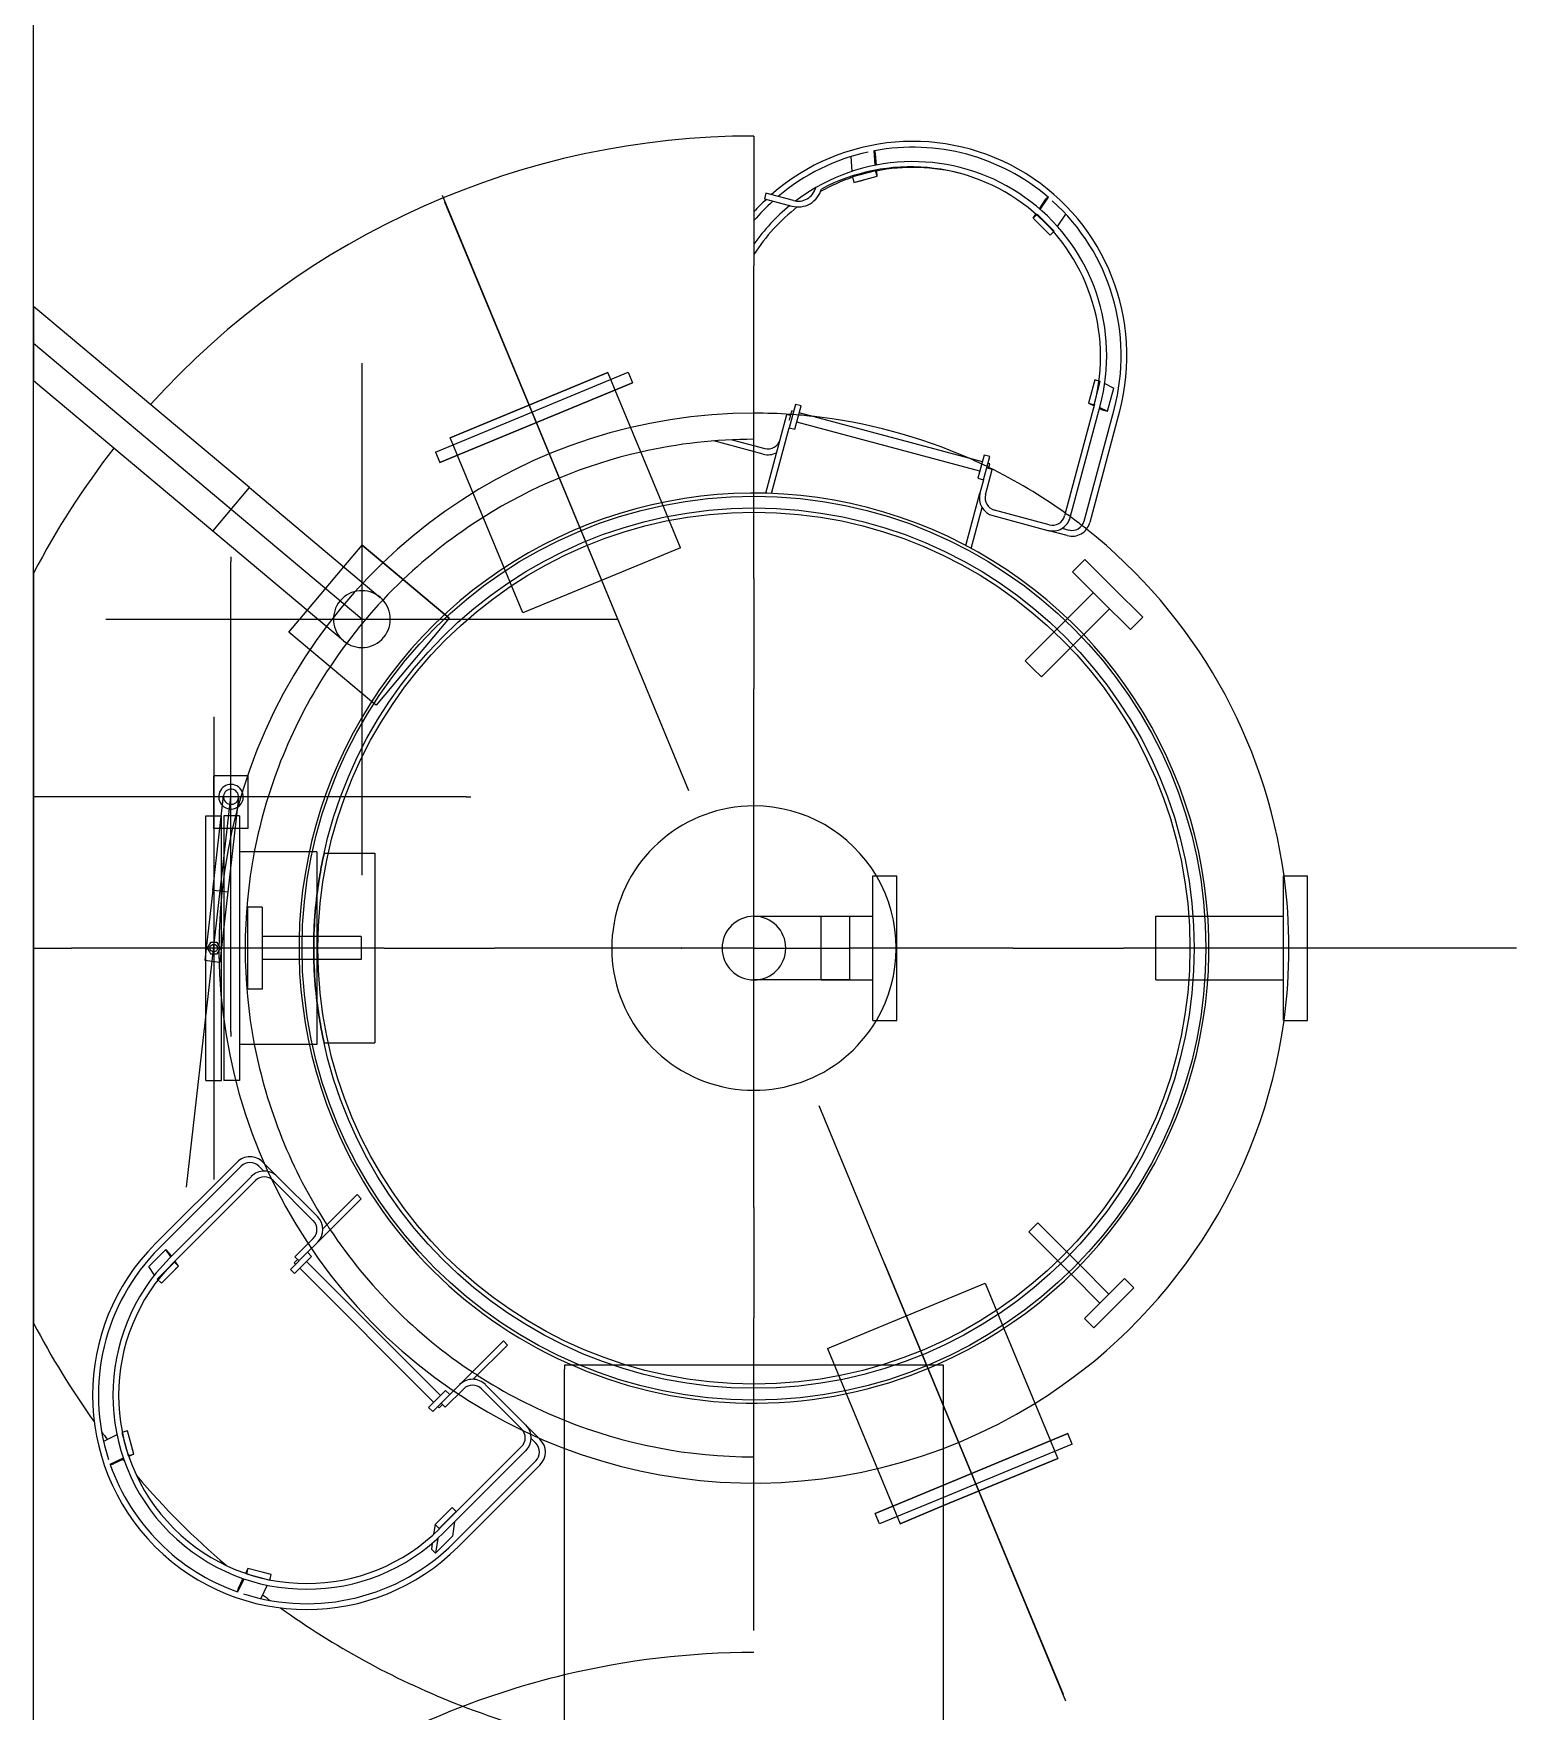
# Model space of a CAD drawing. Header units: inches. Extents: x 295136 to 296247, y 2627183 to 2627409.
# Drawn here: x 295225.903 to 295229.814, y 2627275.519 to 2627279.944 of the extents above; entities that cross this region are included whole.
import ezdxf

# ---------------------------------------------------------------- set-up
doc = ezdxf.new("R2010")
doc.units = ezdxf.units.IN
doc.header["$MEASUREMENT"] = 0
for name, color, linetype in [('Default', 7, 'Continuous'), ('EQUIPMENT LAYOUT-EMBED 1_DWG$0$Default', 7, 'Continuous'), ('EQUIPMENT LAYOUT-EMBED 1_DWG$0$DwgTemplate', 7, 'Continuous'), ('Layout', 6, 'Continuous')]:
    doc.layers.add(name, color=color, linetype=linetype)

# ---------------------------------------------------------------- blocks, each defined once
blk = doc.blocks.new('A$C55974CAD')
at = {"layer": 'Default', "color": 7, "lineweight": 25}
blk.add_point((46.8, 20.6913), dxfattribs=at)
at = {"layer": 'EQUIPMENT LAYOUT-EMBED 1_DWG$0$Default', "color": 7, "lineweight": 25}
for p, q in [((46.8, 21.8984), (46.4507, 21.8984)), ((46.4507, 21.8571), (46.4507, 21.8984)), ((46.8534, 21.8984), (46.8, 21.8984)), ((47.1492, 21.8984), (46.8534, 21.8984)), ((47.1492, 21.8571), (47.1492, 21.8984)), ((46.8, 21.8571), (46.4507, 21.8571)), ((46.546, 21.6728), (46.546, 21.8571)), ((46.8, 21.8356), (46.692, 21.8356)), ((46.692, 21.7975), (46.692, 21.8356)), ((47.1154, 21.8571), (46.8, 21.8571)), ((46.9079, 21.8356), (46.8, 21.8356)), ((46.9079, 21.7975), (46.9079, 21.8356)), ((47.054, 21.6728), (47.054, 21.8571)), ((47.1492, 21.8571), (47.1154, 21.8571)), ((46.8, 21.7975), (46.692, 21.7975)), ((46.7698, 21.5356), (46.7698, 21.7975)), ((46.9079, 21.7975), (46.8, 21.7975)), ((46.8302, 21.5356), (46.8302, 21.7975)), ((46.546, 21.6531), (46.546, 21.6728)), ((46.8, 21.6531), (46.546, 21.6531)), ((47.054, 21.6531), (46.8, 21.6531)), ((47.054, 21.6531), (47.054, 21.6728)), ((46.8, 21.5356), (46.7698, 21.5356)), ((46.8302, 21.5356), (46.8, 21.5356)), ((46.7159, 20.323), (46.8, 20.323)), ((46.7159, 20.323), (46.7159, 20.1865)), ((46.8, 20.323), (46.8841, 20.323)), ((46.8841, 20.323), (46.8841, 20.1865)), ((46.6095, 20.1865), (46.8, 20.1865)), ((46.6095, 20.1865), (46.6095, 20.123)), ((46.8, 20.1865), (46.9905, 20.1865)), ((46.9905, 20.1865), (46.9905, 20.123)), ((46.6095, 20.123), (46.8, 20.123)), ((46.8, 20.123), (46.9905, 20.123)), ((47.5368, 19.7632), (47.5581, 19.7845)), ((47.5581, 19.7845), (47.6696, 19.673)), ((46.0514, 19.775), (45.9397, 19.6633)), ((46.075, 19.7514), (45.9634, 19.6397)), ((46.0514, 19.775), (46.0632, 19.7632)), ((46.0632, 19.7632), (46.075, 19.7514)), ((47.5155, 19.7418), (47.5368, 19.7632)), ((47.5155, 19.7418), (47.6269, 19.6304)), ((45.9397, 19.6633), (45.8639, 19.5875)), ((47.6696, 19.673), (47.7377, 19.6049)), ((47.7164, 19.5836), (47.7927, 19.6599)), ((47.7927, 19.6599), (47.8253, 19.6274)), ((45.823, 19.6285), (45.7983, 19.6038)), ((45.823, 19.6285), (45.8758, 19.5757)), ((45.9634, 19.6397), (45.8876, 19.5639)), ((47.6269, 19.6304), (47.6951, 19.5623)), ((47.7489, 19.551), (47.8253, 19.6274)), ((45.7983, 19.6038), (45.8511, 19.551)), ((45.8758, 19.5757), (45.9285, 19.523)), ((47.64, 19.5073), (47.7164, 19.5836)), ((45.8511, 19.551), (45.9038, 19.4983)), ((45.9285, 19.523), (45.9038, 19.4983)), ((47.6726, 19.4747), (47.7489, 19.551)), ((47.64, 19.5073), (47.6726, 19.4747)), ((46.7159, 19.44), (46.8, 19.44)), ((46.7159, 19.44), (46.7159, 19.3029)), ((46.8, 19.44), (46.8841, 19.44)), ((46.8841, 19.44), (46.8841, 19.3029)), ((46.7159, 19.3029), (46.7159, 19.1035)), ((46.8841, 19.3029), (46.8841, 19.1035)), ((46.6095, 19.1035), (46.8, 19.1035)), ((46.6095, 19.1035), (46.6095, 19.04)), ((46.8, 19.1035), (46.9905, 19.1035)), ((46.9905, 19.1035), (46.9905, 19.04)), ((46.6095, 19.04), (46.8, 19.04)), ((46.8, 19.04), (46.9905, 19.04))]:
    blk.add_line(p, q, dxfattribs=at)
at = {"layer": 'EQUIPMENT LAYOUT-EMBED 1_DWG$0$DwgTemplate', "color": 7, "lineweight": 25}
for p, q in [((0, 22.4), (61, 22.4)), ((46.7675, 21.9453), (46.7952, 21.9453)), ((46.7898, 21.9361), (46.785, 21.9333)), ((46.785, 21.9333), (46.785, 21.9161)), ((46.8102, 21.9132), (46.815, 21.916)), ((46.815, 21.916), (46.815, 21.9332)), ((47.1154, 21.8687), (47.1154, 21.909)), ((47.1492, 21.9243), (47.1492, 21.904)), ((46.8048, 21.904), (47.1492, 21.904)), ((46.8, 21.8356), (46.692, 21.8356)), ((46.692, 21.7975), (46.692, 21.8356)), ((46.9079, 21.8356), (46.8, 21.8356)), ((46.9079, 21.7975), (46.9079, 21.8356)), ((46.8, 21.7975), (46.692, 21.7975)), ((46.7698, 21.6996), (46.7698, 21.7975)), ((46.9079, 21.7975), (46.8, 21.7975)), ((46.8302, 21.6996), (46.8302, 21.7975)), ((46.7698, 21.5356), (46.7698, 21.6996)), ((46.8302, 21.5356), (46.8302, 21.6996)), ((47.6907, 21.6781), (47.8056, 21.5817)), ((47.6907, 21.6781), (47.8056, 21.5817)), ((46.55, 21.6337), (46.55, 21.5)), ((47.05, 21.6337), (47.05, 21.5)), ((46.8, 21.5356), (46.7698, 21.5356)), ((46.8302, 21.5356), (46.8, 21.5356)), ((47.05, 21.5), (46.55, 21.5)), ((47.4404, 21.4965), (47.4504, 21.5084)), ((47.4404, 21.4965), (47.4504, 21.5084)), ((47.6702, 21.3037), (47.4404, 21.4965)), ((47.6702, 21.3037), (47.4404, 21.4965)), ((47.6802, 21.3156), (47.6702, 21.3037)), ((47.6702, 21.3037), (47.6802, 21.3156)), ((48.0997, 21.2819), (48.1274, 21.2934)), ((47.684, 21.1097), (47.8029, 21.1589)), ((47.8562, 20.6939), (47.684, 21.1097)), ((47.8562, 20.6939), (47.684, 21.1097)), ((48.2719, 20.8661), (48.2996, 20.8776)), ((47.8562, 20.6939), (47.9751, 20.7432)), ((46.716, 20.248), (46.716, 20.323)), ((46.884, 20.323), (46.884, 20.248)), ((45.7438, 20.306), (45.3281, 20.1338)), ((45.7438, 20.306), (45.916, 19.8903)), ((45.7438, 20.306), (45.916, 19.8903)), ((46.884, 20.248), (46.716, 20.248)), ((46.884, 20.248), (46.716, 20.248)), ((45.2812, 20.1685), (45.3089, 20.18)), ((45.351, 20), (45.2812, 20.1685)), ((45.351, 20), (45.2812, 20.1685)), ((45.3089, 20.18), (45.3835, 20)), ((45.3835, 20), (45.3089, 20.18)), ((45.3004, 20.1223), (45.2819, 20.1147)), ((45.3294, 20), (45.2819, 20.1147)), ((45.2819, 20.1147), (45.3294, 20)), ((45.3281, 20.1338), (45.3004, 20.1223)), ((45.916, 19.8903), (45.7971, 19.841)), ((47.5368, 19.7632), (47.5581, 19.7845)), ((47.5581, 19.7845), (47.6696, 19.673)), ((46.0514, 19.775), (45.9397, 19.6633)), ((46.075, 19.7514), (45.9634, 19.6397)), ((46.0514, 19.775), (46.0632, 19.7632)), ((46.0632, 19.7632), (46.075, 19.7514)), ((47.5155, 19.7418), (47.5368, 19.7632)), ((47.5155, 19.7418), (47.6269, 19.6304)), ((45.5003, 19.7181), (45.4726, 19.7066)), ((46.7159, 19.44), (46.8, 19.44)), ((46.7159, 19.44), (46.7159, 19.3029)), ((46.8, 19.44), (46.8841, 19.44)), ((46.8841, 19.44), (46.8841, 19.3029))]:
    blk.add_line(p, q, dxfattribs=at)
at = {"layer": 'EQUIPMENT LAYOUT-EMBED 1_DWG$0$DwgTemplate', "color": 5, "lineweight": 25}
for p, q in [((47.789, 22.4), (45.811, 22.4)), ((47.8996, 21.9271), (48.2964, 22.4)), ((48.0145, 21.8306), (48.4922, 22.4)), ((48.4922, 22.4), (48.2964, 22.4)), ((46.4507, 21.9453), (46.7675, 21.9453)), ((46.4507, 21.9453), (46.4507, 21.904)), ((46.7656, 21.9286), (46.7633, 21.9087)), ((46.9486, 21.8876), (46.7633, 21.9087)), ((46.7678, 21.9484), (46.7656, 21.9286)), ((46.9531, 21.9274), (46.7678, 21.9484)), ((46.785, 21.9161), (46.785, 21.916)), ((46.785, 21.916), (46.8, 21.9073)), ((46.8, 21.942), (46.7898, 21.9361)), ((46.7952, 21.9453), (47.1492, 21.9453)), ((46.815, 21.9333), (46.8, 21.942)), ((46.8, 21.9073), (46.8102, 21.9132)), ((46.815, 21.9332), (46.815, 21.9333)), ((46.9508, 21.9075), (46.9486, 21.8876)), ((46.9531, 21.9274), (46.9508, 21.9075)), ((46.9531, 21.9274), (47.2015, 21.8992)), ((47.1154, 21.9243), (47.2542, 21.9243)), ((47.1154, 21.909), (47.1154, 21.9243)), ((47.1492, 21.9453), (47.1492, 21.9243)), ((47.2542, 21.8343), (47.2542, 21.9243)), ((47.6103, 21.5823), (47.8996, 21.9271)), ((47.8996, 21.9271), (48.0145, 21.8306)), ((47.8996, 21.9271), (48.0145, 21.8306)), ((46.4507, 21.904), (46.8048, 21.904)), ((47.197, 21.8594), (46.9486, 21.8876)), ((47.1154, 21.8343), (47.1154, 21.8687)), ((47.1154, 21.8343), (47.2542, 21.8343)), ((48.0145, 21.8306), (47.7252, 21.4859)), ((47.4504, 21.5084), (47.6332, 21.7263)), ((47.4504, 21.5084), (47.6332, 21.7263)), ((47.6332, 21.7263), (47.6907, 21.6781)), ((47.6332, 21.7263), (47.6907, 21.6781)), ((47.8056, 21.5817), (47.863, 21.5335)), ((47.8056, 21.5817), (47.863, 21.5335)), ((47.863, 21.5335), (47.6802, 21.3156)), ((47.6802, 21.3156), (47.863, 21.5335)), ((48.1083, 21.3395), (48.0806, 21.3281)), ((48.1083, 21.3395), (48.3188, 20.8314)), ((48.1083, 21.3395), (48.3188, 20.8314)), ((48.2911, 20.8199), (48.0806, 21.3281)), ((48.0806, 21.3281), (48.2911, 20.8199)), ((48.1274, 21.2934), (48.1459, 21.301)), ((48.1459, 21.301), (48.3181, 20.8853)), ((48.3181, 20.8853), (48.1459, 21.301)), ((47.8029, 21.1589), (48.0997, 21.2819)), ((45.7, 21), (45.6896, 21)), ((45.7, 21), (45.6896, 21)), ((45.7, 20), (45.7, 21)), ((45.7, 20), (45.7, 21)), ((47.9751, 20.7432), (48.2719, 20.8661)), ((48.2996, 20.8776), (48.3181, 20.8853)), ((48.3188, 20.8314), (48.2911, 20.8199)), ((46.716, 20.323), (46.716, 20.5)), ((46.884, 20.5), (46.884, 20.323)), ((48.7062, 20.5), (48.6, 20.5)), ((46.7159, 20.323), (46.8, 20.323)), ((46.7159, 20.323), (46.7159, 20.1865)), ((46.8, 20.323), (46.8841, 20.323)), ((46.8841, 20.323), (46.8841, 20.1865)), ((46.6095, 20.1865), (46.8, 20.1865)), ((46.6095, 20.1865), (46.6095, 20.123)), ((46.8, 20.1865), (46.9905, 20.1865)), ((46.9905, 20.1865), (46.9905, 20.123)), ((46.6095, 20.123), (46.8, 20.123)), ((46.8, 20.123), (46.9905, 20.123)), ((45.4541, 19.6989), (45.3294, 20)), ((45.3294, 20), (45.4541, 19.6989)), ((45.4917, 19.6604), (45.351, 20)), ((45.4917, 19.6604), (45.351, 20)), ((45.3835, 20), (45.5194, 19.6719)), ((45.5194, 19.6719), (45.3835, 20)), ((45.6884, 20), (45.7, 20)), ((45.6884, 20), (45.7, 20)), ((45.7971, 19.841), (45.5003, 19.7181)), ((45.4726, 19.7066), (45.4541, 19.6989)), ((45.4917, 19.6604), (45.5194, 19.6719)), ((45.9397, 19.6633), (45.8639, 19.5875)), ((47.6696, 19.673), (47.7377, 19.6049)), ((47.7164, 19.5836), (47.7927, 19.6599)), ((47.7927, 19.6599), (47.8253, 19.6274)), ((45.823, 19.6285), (45.7983, 19.6038)), ((45.823, 19.6285), (45.8758, 19.5757)), ((45.9634, 19.6397), (45.8876, 19.5639)), ((47.6269, 19.6304), (47.6951, 19.5623)), ((47.7489, 19.551), (47.8253, 19.6274)), ((45.7983, 19.6038), (45.8511, 19.551)), ((45.8758, 19.5757), (45.9285, 19.523)), ((47.64, 19.5073), (47.7164, 19.5836)), ((45.8511, 19.551), (45.9038, 19.4983)), ((45.9285, 19.523), (45.9038, 19.4983)), ((47.6726, 19.4747), (47.7489, 19.551)), ((47.64, 19.5073), (47.6726, 19.4747)), ((46.7159, 19.3029), (46.7159, 19.1035)), ((46.8841, 19.3029), (46.8841, 19.1035)), ((46.6095, 19.1035), (46.8, 19.1035)), ((46.6095, 19.1035), (46.6095, 19.04)), ((46.8, 19.1035), (46.9905, 19.1035)), ((46.9905, 19.1035), (46.9905, 19.04)), ((46.6095, 19.04), (46.8, 19.04)), ((46.8, 19.04), (46.9905, 19.04))]:
    blk.add_line(p, q, dxfattribs=at)
at = {"layer": 'EQUIPMENT LAYOUT-EMBED 1_DWG$0$DwgTemplate', "color": 1, "lineweight": 25}
for p, q in [((46.8, 22.4), (46.8, 22.3)), ((47.1992, 21.8994), (47.1992, 22.4)), ((47.957, 21.8789), (48.3943, 22.4)), ((46.8, 21.475), (46.8, 22.3)), ((47.6678, 22.2091), (47.6678, 21.6508)), ((46.1694, 21.9963), (46.7656, 21.9286)), ((47.41, 21.9246), (46.19, 21.9246)), ((46.7656, 21.9286), (46.9508, 21.9075)), ((46.9508, 21.9075), (47.1992, 21.8793)), ((46.5792, 21.8793), (46.5667, 21.8793)), ((46.5792, 21.8793), (47.2192, 21.8793)), ((47.1992, 21.8593), (47.1992, 21.8994)), ((47.2192, 21.8793), (47.8192, 21.8793)), ((47.6678, 21.5341), (47.957, 21.8789)), ((47.8317, 21.8793), (47.8192, 21.8793)), ((47.1992, 21.6316), (47.1992, 21.8593)), ((47.6678, 21.6508), (47.6678, 21.4591)), ((47.1992, 21.2593), (47.1992, 21.6316)), ((47.5928, 21.5341), (46.9928, 21.5341)), ((47.7657, 21.5341), (47.5928, 21.5341)), ((48.3428, 21.5341), (47.7657, 21.5341)), ((46.8, 21.475), (46.8, 21.184)), ((47.6678, 21.4591), (47.6678, 20.8591)), ((48.7863, 21.3227), (48.232, 21.0931)), ((48.232, 21.0931), (48.7679, 21.3151)), ((47.1992, 21.2593), (47.1992, 21.2468)), ((46.8, 20.584), (46.8, 21.184)), ((48.232, 21.0931), (47.2157, 20.6722)), ((47.6315, 20.8444), (48.232, 21.0931)), ((46.8, 20.5), (46.8, 20.584)), ((45, 20.5), (45.825, 20.5)), ((46.116, 20.5), (45.825, 20.5)), ((46.116, 20.5), (46.716, 20.5)), ((46.716, 20.5), (46.884, 20.5)), ((46.8, 20.5), (46.8, 20.248)), ((46.884, 20.5), (47.484, 20.5)), ((47.775, 20.5), (47.484, 20.5)), ((47.775, 20.5), (48.6, 20.5)), ((45.368, 19.9068), (46.3842, 20.3278)), ((46.8, 20.123), (46.8, 20.248)), ((45.9685, 20.1556), (45.368, 19.9068)), ((46.8, 19.816), (46.8, 20.123)), ((44.8137, 19.6772), (45.368, 19.9068)), ((45.368, 19.9068), (44.8321, 19.6849)), ((46.8, 19.816), (46.8, 19.525)), ((46.8, 18.7), (46.8, 19.525)), ((46.8, 18.489), (46.8, 18.7))]:
    blk.add_line(p, q, dxfattribs=at)
at = {"layer": 'EQUIPMENT LAYOUT-EMBED 1_DWG$0$DwgTemplate', "color": 54, "lineweight": 25}
for p, q in [((45.437, 22.1976), (45.4394, 22.1888)), ((45.455, 22.1635), (45.4377, 22.1987)), ((45.4523, 22.1626), (45.4394, 22.1888)), ((45.5163, 22.1803), (45.499, 22.2155)), ((45.4654, 22.136), (45.4591, 22.1488)), ((45.5228, 22.1671), (45.4614, 22.1507)), ((45.4614, 22.1507), (45.4654, 22.1359)), ((45.4617, 22.1497), (45.4632, 22.1441)), ((45.4654, 22.1359), (45.5267, 22.1524)), ((45.4654, 22.1358), (45.4917, 22.143)), ((45.4654, 22.1358), (45.4654, 22.1359)), ((45.4654, 22.1359), (45.4654, 22.1358)), ((45.5267, 22.1524), (45.5228, 22.1671)), ((45.5267, 22.1526), (45.5249, 22.1589)), ((45.5266, 22.1526), (45.5267, 22.1526)), ((45.9377, 22.0809), (45.9599, 22.096)), ((46.0048, 22.051), (45.9599, 22.096)), ((45.927, 22.0736), (45.9162, 22.0628)), ((45.9162, 22.0628), (45.9611, 22.0179)), ((45.9719, 22.0287), (45.927, 22.0736)), ((45.9823, 22.0412), (46.1979, 21.8256)), ((45.9855, 22.038), (46.0048, 22.051)), ((45.9876, 22.0359), (45.994, 22.0403)), ((45.994, 22.0403), (46.0048, 22.051)), ((46.2248, 21.8526), (46.0093, 22.0681)), ((46.02, 22.0789), (46.2356, 21.8634)), ((45.9528, 22.0263), (45.9611, 22.0179)), ((45.9611, 22.0179), (45.9719, 22.0287)), ((45.9611, 22.0179), (45.9748, 22.0272)), ((45.9611, 22.0179), (45.9611, 22.0179)), ((46.1871, 21.8149), (45.9716, 22.0304)), ((45.9719, 22.0287), (45.9727, 22.0293)), ((45.1109, 21.8607), (45.1024, 21.8629)), ((45.1364, 21.8448), (45.101, 21.8622)), ((45.1374, 21.8477), (45.1109, 21.8607)), ((45.1493, 21.8385), (45.1329, 21.7772)), ((45.1476, 21.7733), (45.164, 21.8346)), ((45.164, 21.8346), (45.1493, 21.8385)), ((45.1639, 21.8347), (45.1512, 21.8409)), ((45.1639, 21.8347), (45.1574, 21.8364)), ((45.1639, 21.8346), (45.1639, 21.8347)), ((45.1197, 21.7837), (45.0845, 21.801)), ((45.1329, 21.7772), (45.1476, 21.7733)), ((45.1339, 21.7769), (45.1395, 21.7754)), ((45.1477, 21.7733), (45.1541, 21.7975)), ((46.2356, 21.7951), (46.1979, 21.7574)), ((46.212, 21.7931), (46.2248, 21.8059)), ((45.1476, 21.7733), (45.1477, 21.7733)), ((46.0811, 21.6622), (46.1871, 21.7682)), ((46.1979, 21.7574), (46.0919, 21.6514)), ((45.9554, 21.6981), (45.6018, 21.3446)), ((45.9527, 21.7224), (45.9419, 21.7116)), ((45.9419, 21.7116), (45.9868, 21.6667)), ((45.9976, 21.6775), (45.9527, 21.7224)), ((45.9698, 21.7125), (45.9662, 21.7089)), ((45.9787, 21.7035), (45.9698, 21.7125)), ((45.9751, 21.6999), (45.9859, 21.7107)), ((45.9859, 21.7107), (46.0344, 21.6622)), ((45.9734, 21.6802), (45.6198, 21.3266)), ((45.9868, 21.6667), (45.9976, 21.6775)), ((46.0236, 21.6514), (45.9976, 21.6775)), ((46.139, 21.5361), (46.0236, 21.6514)), ((46.1498, 21.5468), (46.0593, 21.6373)), ((46.1498, 21.5468), (46.139, 21.5361)), ((45.2148, 21.3508), (45.2041, 21.34)), ((45.2431, 21.334), (45.2041, 21.34)), ((45.2041, 21.34), (45.2489, 21.2952)), ((45.2304, 21.3484), (45.2148, 21.3508)), ((45.28, 21.3408), (45.2539, 21.3448)), ((45.28, 21.3409), (45.2692, 21.3301)), ((45.3249, 21.296), (45.28, 21.3409)), ((45.5884, 21.358), (45.5776, 21.3473)), ((45.5776, 21.3473), (45.6225, 21.3024)), ((45.5911, 21.3338), (45.5875, 21.3302)), ((45.6333, 21.3131), (45.5884, 21.358)), ((45.2319, 21.2907), (45.4474, 21.0752)), ((45.287, 21.2894), (45.2489, 21.2952)), ((45.4743, 21.1021), (45.2588, 21.3176)), ((45.2693, 21.33), (45.2677, 21.3302)), ((45.2692, 21.3301), (45.3141, 21.2852)), ((45.2696, 21.3284), (45.4851, 21.1129)), ((45.3141, 21.2852), (45.3249, 21.296)), ((45.5965, 21.3212), (45.5875, 21.3302)), ((45.5893, 21.314), (45.6, 21.3248)), ((45.6378, 21.2656), (45.5893, 21.314)), ((45.6225, 21.3024), (45.6333, 21.3131)), ((45.6225, 21.3024), (45.6485, 21.2763)), ((45.4366, 21.0644), (45.2211, 21.2799)), ((45.3141, 21.2853), (45.3125, 21.2855)), ((45.7639, 21.1609), (45.6485, 21.2763)), ((45.5318, 21.1129), (45.6378, 21.2189)), ((45.6485, 21.2081), (45.5426, 21.1021)), ((45.7531, 21.1502), (45.6626, 21.2407)), ((45.7639, 21.1609), (45.7531, 21.1502)), ((45.4941, 21.0752), (45.5069, 21.088)), ((45.5426, 21.1021), (45.5049, 21.0644)), ((43.8907, 21), (45.6896, 21)), ((48.1029, 20.4754), (48.1378, 20.6056)), ((48.1408, 20.5576), (48.1177, 20.4715)), ((48.942, 20.5), (48.7062, 20.5)), ((47.9991, 20.4533), (48.1726, 20.4068)), ((47.9996, 20.4689), (48.2073, 20.4133)), ((48.7765, 20.4724), (48.7571, 20.4001)), ((48.7718, 20.3961), (48.7912, 20.4685)), ((48.7912, 20.4685), (48.7765, 20.4724)), ((48.1726, 20.4068), (48.1687, 20.392)), ((48.234, 20.3903), (48.1726, 20.4068)), ((48.1926, 20.4067), (48.196, 20.4058)), ((48.196, 20.4058), (48.2169, 20.4002)), ((48.2046, 20.4035), (48.2073, 20.4133)), ((48.0577, 19.9042), (48.1871, 20.3871)), ((48.0822, 19.8976), (48.2116, 20.3805)), ((48.1687, 20.392), (48.23, 20.3756)), ((48.2156, 20.3953), (48.2169, 20.4002)), ((48.23, 20.3756), (48.234, 20.3903)), ((48.8194, 20.2364), (48.8193, 20.2363)), ((48.8193, 20.2363), (48.8259, 20.2122)), ((48.8341, 20.2404), (48.8194, 20.2364)), ((48.8194, 20.2364), (48.8358, 20.1751)), ((48.8331, 20.2401), (48.8275, 20.2386)), ((48.8505, 20.179), (48.8341, 20.2404)), ((48.8488, 20.2413), (48.8879, 20.244)), ((48.8648, 20.18), (48.9042, 20.1827)), ((48.8948, 20.179), (48.9034, 20.1814)), ((48.8358, 20.1751), (48.8505, 20.179)), ((48.8359, 20.1751), (48.836, 20.1751)), ((48.836, 20.1751), (48.8424, 20.1768)), ((48.836, 20.1751), (48.8501, 20.176)), ((48.8654, 20.177), (48.8948, 20.179)), ((43.9016, 20), (45.6884, 20)), ((47.8544, 19.9271), (47.9618, 19.8983)), ((47.8618, 19.9409), (47.9998, 19.9039)), ((47.9958, 19.8892), (48.0621, 19.8714)), ((48.0353, 19.8944), (47.9998, 19.9039)), ((48.0393, 19.9091), (48.0353, 19.8944)), ((48.0353, 19.8944), (48.0967, 19.8779)), ((48.1006, 19.8927), (48.0393, 19.9091)), ((48.0621, 19.8714), (48.066, 19.8861)), ((48.0647, 19.8812), (48.077, 19.878)), ((48.077, 19.878), (48.0783, 19.8829)), ((48.0967, 19.8779), (48.1006, 19.8927)), ((47.9407, 19.8698), (47.9019, 19.725)), ((47.9166, 19.7211), (47.9554, 19.8658)), ((48.7255, 19.7634), (48.6806, 19.7185)), ((48.6914, 19.7078), (48.7363, 19.7527)), ((48.7254, 19.7635), (48.7062, 19.7442)), ((48.7254, 19.7635), (48.7255, 19.7634)), ((48.7255, 19.7634), (48.7254, 19.7635)), ((48.7255, 19.7634), (48.7361, 19.7564)), ((48.7363, 19.7527), (48.7255, 19.7634)), ((48.7344, 19.7545), (48.7315, 19.7575)), ((48.7482, 19.7447), (48.7808, 19.7229)), ((48.7501, 19.7469), (48.7744, 19.7307)), ((47.8881, 19.6735), (47.9019, 19.725)), ((48.6806, 19.7185), (48.6914, 19.7078)), ((48.6807, 19.7184), (48.6854, 19.7137)), ((48.6807, 19.7184), (48.6807, 19.7184)), ((48.7036, 19.6996), (48.7362, 19.6777)), ((48.7809, 19.7242), (48.7744, 19.7307)), ((47.9075, 19.6871), (47.9028, 19.6696)), ((47.936, 19.6659), (48.2304, 19.587)), ((48.2344, 19.6017), (47.9399, 19.6806)), ((48.2166, 19.5355), (47.9222, 19.6144)), ((47.9261, 19.6291), (48.2206, 19.5502)), ((48.2372, 19.6178), (48.23, 19.6029)), ((48.2372, 19.6177), (48.2332, 19.603)), ((48.2372, 19.6178), (48.2372, 19.6177)), ((48.2485, 19.6147), (48.2372, 19.6178)), ((48.2985, 19.6013), (48.2372, 19.6177)), ((48.226, 19.5882), (48.2159, 19.5673)), ((48.2199, 19.582), (48.2159, 19.5673)), ((48.2159, 19.5673), (48.2772, 19.5508)), ((48.2232, 19.5889), (48.2199, 19.582)), ((48.2332, 19.603), (48.2328, 19.6022)), ((48.2332, 19.603), (48.2946, 19.5866)), ((48.2889, 19.575), (48.2772, 19.5508)), ((48.2946, 19.5866), (48.2985, 19.6013))]:
    blk.add_line(p, q, dxfattribs=at)
at = {"layer": 'EQUIPMENT LAYOUT-EMBED 1_DWG$0$DwgTemplate', "color": 5, "lineweight": 25}
blk.add_circle((46.8, 21.9246), 0.01, dxfattribs=at)
at = {"layer": 'EQUIPMENT LAYOUT-EMBED 1_DWG$0$DwgTemplate', "color": 7, "lineweight": 25}
for radius in [1.192, 1.192, 1.161, 1.15, 1.15]:
    blk.add_circle((46.8, 20.5), radius, dxfattribs=at)
at = {"layer": 'EQUIPMENT LAYOUT-EMBED 1_DWG$0$DwgTemplate', "color": 54, "lineweight": 25}
for centre, radius, start, end in [((46.8, 20.5), 2.142, 117.4987, 125.6727), ((46.8, 20.5), 2.142, 52.0066, 62.5013), ((45.6206, 21.6794), 0.565, 45, 225), ((45.6206, 21.6794), 0.5497, 45, 107.9757), ((46.8, 20.5), 2.142, 126.5544, 127.2338), ((45.6206, 21.6794), 0.5497, 109.4014, 160.6053), ((45.6206, 21.6794), 0.5116, 45, 225), ((45.6206, 21.6794), 0.4964, 45, 225), ((46.8, 20.5), 2.142, 129.0175, 129.1628), ((42.8, 20.5), 2.142, 21.9306, 47.9934), ((46.8, 20.5), 2.142, 130.5348, 139.4652), ((46.8, 20.5), 2.142, 0, 47.9934), ((46.2015, 21.8292), 0.0483, 315, 45), ((45.6206, 21.6794), 0.5497, 162.361, 225), ((46.8, 20.5), 2.142, 140.8372, 140.9821), ((46.1637, 21.7915), 0.0483, 315, 45), ((46.2015, 21.8292), 0.033, 315, 45), ((46.8, 20.5), 2.142, 142.7666, 143.4456), ((46.1637, 21.7915), 0.033, 315, 45), ((46.8, 20.5), 2.142, 144.3273, 158.3212), ((46.8, 20.5), 1.2, 205.9239, 116.5417), ((46.0578, 21.6856), 0.0483, 225, 315), ((46.0578, 21.6856), 0.033, 225, 315), ((45.6144, 21.2422), 0.033, 315, 45), ((45.6144, 21.2422), 0.0483, 315, 45), ((45.5084, 21.1362), 0.033, 225, 315), ((45.4707, 21.0985), 0.033, 225, 315), ((45.5084, 21.1362), 0.0483, 225, 315), ((45.4707, 21.0985), 0.0483, 225, 315), ((48.3628, 20.0812), 0.4964, 37.8226, 57.5255), ((48.3628, 20.0812), 0.5116, 39.3388, 54.935), ((48.3628, 20.0812), 0.5497, 42.1402, 49.6207), ((48.3628, 20.0812), 0.565, 43.133, 47.8357), ((48.1496, 20.4629), 0.0483, 165, 208.1736), ((48.1496, 20.4629), 0.033, 165, 255), ((48.3628, 20.0812), 0.565, 255, 41.2945), ((48.3628, 20.0812), 0.5497, 12.361, 40.2283), ((48.8184, 20.3836), 0.0635, 165, 255), ((48.8184, 20.3836), 0.0483, 165, 255), ((48.3628, 20.0812), 0.5116, 30, 37.156), ((48.3628, 20.0812), 0.5116, 255, 30), ((48.3595, 20.087), 0.5011, 255.5427, 28.0001), ((48.3628, 20.0812), 0.4964, 18.6673, 29.3334), ((48.3628, 20.0812), 0.5497, 319.4014, 10.6053), ((48.3628, 20.0812), 0.4964, 345, 11.3327), ((47.9873, 19.8573), 0.0483, 75, 165), ((47.9873, 19.8573), 0.033, 75, 165), ((47.9485, 19.7125), 0.0483, 165, 255), ((47.9485, 19.7125), 0.033, 165, 255), ((48.3628, 20.0812), 0.5497, 255, 317.9757), ((47.9347, 19.661), 0.0483, 165, 255), ((47.9347, 19.661), 0.033, 165, 255)]:
    blk.add_arc(centre, radius, start, end, dxfattribs=at)
at = {"layer": 'EQUIPMENT LAYOUT-EMBED 1_DWG$0$DwgTemplate', "color": 7, "lineweight": 25}
for centre, radius, start, end in [((46.8, 20.5), 1.411, 0, 211.6756), ((46.8, 20.5), 1.411, 0, 211.6756), ((47.1992, 21.8793), 0.0325, 135.5414, 211.5012), ((47.1992, 21.8793), 0.02, 83.5213, 263.5213), ((46.8, 20.5), 1.342, 79.0898, 100.9102), ((46.8, 20.5), 1.342, 122.9362, 123.6007), ((46.8, 20.5), 1.342, 43.5824, 56.4176), ((47.6678, 21.5341), 0.075, 320, 140), ((47.6678, 21.5341), 0.075, 320, 140), ((46.8, 20.5), 1.342, 146.3993, 147.0638), ((46.8, 20.5), 1.342, 12.8482, 32.1518), ((42.8, 20.5), 2.142, 0, 13.4989), ((46.8, 20.5), 1.342, 158.1253, 180), ((46.8, 20.5), 0.084, 180, 0), ((46.8, 20.5), 0.084, 180, 0), ((46.8, 20.5), 1.411, 353.7841, 356.045), ((46.8, 20.5), 1.411, 353.7841, 356.045), ((46.8, 20.5), 0.375, 239.4693, 300.5307), ((46.8, 20.5), 0.375, 239.4693, 300.5307), ((46.8, 20.5), 1.411, 333.955, 336.2159), ((46.8, 20.5), 1.411, 333.955, 336.2159), ((46.8, 20.5), 1.411, 323.7404, 324.403), ((46.8, 20.5), 1.411, 323.7404, 324.403), ((46.8, 20.5), 1.411, 321.5619, 322.1808), ((46.8, 20.5), 1.411, 321.5619, 322.1808), ((46.8, 20.5), 1.411, 262.2408, 277.7592), ((46.8, 20.5), 1.411, 262.2408, 277.7592)]:
    blk.add_arc(centre, radius, start, end, dxfattribs=at)
at = {"layer": 'EQUIPMENT LAYOUT-EMBED 1_DWG$0$DwgTemplate', "color": 5, "lineweight": 25}
for centre, radius, start, end in [((47.1992, 21.8793), 0.0325, 0, 135.5414), ((47.1992, 21.8793), 0.0325, 211.5012, 0), ((47.1992, 21.8793), 0.02, 263.5213, 353.5213), ((47.1992, 21.8793), 0.02, 353.5213, 83.5213), ((46.8, 20.5), 1.342, 100.9102, 122.9362), ((46.8, 20.5), 1.342, 56.4176, 79.0898), ((46.8, 20.5), 1.342, 123.6007, 146.3993), ((46.8, 20.5), 1.2, 116.5417, 205.9239), ((47.6678, 21.5341), 0.075, 140, 230), ((47.6678, 21.5341), 0.075, 140, 230), ((47.6678, 21.5341), 0.075, 230, 320), ((47.6678, 21.5341), 0.075, 230, 320), ((46.8, 20.5), 1.342, 32.1518, 43.5824), ((46.8, 20.5), 2.142, 158.3212, 166.5011), ((42.8, 20.5), 2.142, 13.4989, 21.9306), ((46.8, 20.5), 1.342, 147.0638, 158.1253), ((46.8, 20.5), 0.375, 0, 239.4693), ((46.8, 20.5), 0.375, 0, 239.4693), ((46.8, 20.5), 1.342, 0, 12.8482), ((46.8, 20.5), 0.084, 90, 180), ((46.8, 20.5), 0.084, 90, 180), ((46.8, 20.5), 0.084, 0, 90), ((46.8, 20.5), 0.084, 0, 90), ((46.8, 20.5), 0.375, 300.5307, 0), ((46.8, 20.5), 0.375, 300.5307, 0), ((46.8, 20.5), 1.411, 356.045, 0), ((46.8, 20.5), 1.411, 356.045, 0), ((46.8, 20.5), 1.411, 336.2159, 353.7841), ((46.8, 20.5), 1.411, 336.2159, 353.7841), ((46.8, 20.5), 1.411, 324.403, 333.955), ((46.8, 20.5), 1.411, 324.403, 333.955), ((46.8, 20.5), 1.411, 211.6756, 262.2408), ((46.8, 20.5), 1.411, 211.6756, 262.2408), ((46.8, 20.5), 1.411, 322.1808, 323.7404), ((46.8, 20.5), 1.411, 322.1808, 323.7404), ((46.8, 20.5), 1.411, 277.7592, 321.5619), ((46.8, 20.5), 1.411, 277.7592, 321.5619)]:
    blk.add_arc(centre, radius, start, end, dxfattribs=at)
at = {"layer": 'EQUIPMENT LAYOUT-EMBED 1_DWG$0$DwgTemplate', "color": 7, "lineweight": 25}
for points in [[(46.5691, 21.6378), (46.5819, 21.6404), (46.6011, 21.644), (46.6232, 21.6474)], [(46.6232, 21.6474), (46.6011, 21.644), (46.5819, 21.6404), (46.5691, 21.6378)], [(46.55, 21.6337), (46.55, 21.6337), (46.5563, 21.6352), (46.5691, 21.6378)], [(46.5691, 21.6378), (46.5563, 21.6352), (46.55, 21.6337), (46.55, 21.6337)]]:
    blk.add_open_spline(points, degree=3, dxfattribs=at)
for points, knots in [([(46.6232, 21.6474), (46.6454, 21.6508), (46.6734, 21.6545), (46.7042, 21.657), (46.735, 21.6596), (46.7685, 21.661), (46.8, 21.661), (46.8315, 21.661), (46.865, 21.6596), (46.8958, 21.657), (46.9266, 21.6545), (46.9546, 21.6508), (46.9768, 21.6474)], [-1.3228651, -1.3228651, -1.3228651, -1.3228651, -1.2283778, -1.2283778, -1.2283778, -1.1338905, -1.1338905, -1.1338905, -1.0394032, -1.0394032, -1.0394032, -0.9449159, -0.9449159, -0.9449159, -0.9449159]), ([(46.9768, 21.6474), (46.9546, 21.6508), (46.9266, 21.6545), (46.8958, 21.657), (46.865, 21.6596), (46.8315, 21.661), (46.8, 21.661), (46.7685, 21.661), (46.735, 21.6596), (46.7042, 21.657), (46.6734, 21.6545), (46.6454, 21.6508), (46.6232, 21.6474)], [0.9449159, 0.9449159, 0.9449159, 0.9449159, 1.0394032, 1.0394032, 1.0394032, 1.1338905, 1.1338905, 1.1338905, 1.2283778, 1.2283778, 1.2283778, 1.3228651, 1.3228651, 1.3228651, 1.3228651]), ([(46.9768, 21.6474), (46.9989, 21.644), (47.0181, 21.6404), (47.0309, 21.6378), (47.0437, 21.6352), (47.05, 21.6337), (47.05, 21.6337)], [-0.9449159, -0.9449159, -0.9449159, -0.9449159, -0.8504215, -0.8504215, -0.8504215, -0.755927, -0.755927, -0.755927, -0.755927]), ([(47.05, 21.6337), (47.05, 21.6337), (47.0437, 21.6352), (47.0309, 21.6378), (47.0181, 21.6404), (46.9989, 21.644), (46.9768, 21.6474)], [0.755927, 0.755927, 0.755927, 0.755927, 0.8504215, 0.8504215, 0.8504215, 0.9449159, 0.9449159, 0.9449159, 0.9449159])]:
    blk.add_open_spline(points, degree=3, knots=knots, dxfattribs=at)

msp = doc.modelspace()

# ---------------------------------------------------------------- block references
at = {"layer": 'Layout', "rotation": 90}
msp.add_blockref('A$C55974CAD', (295248.3027, 2627230.7321), dxfattribs=at)

doc.saveas('drawing.dxf')
